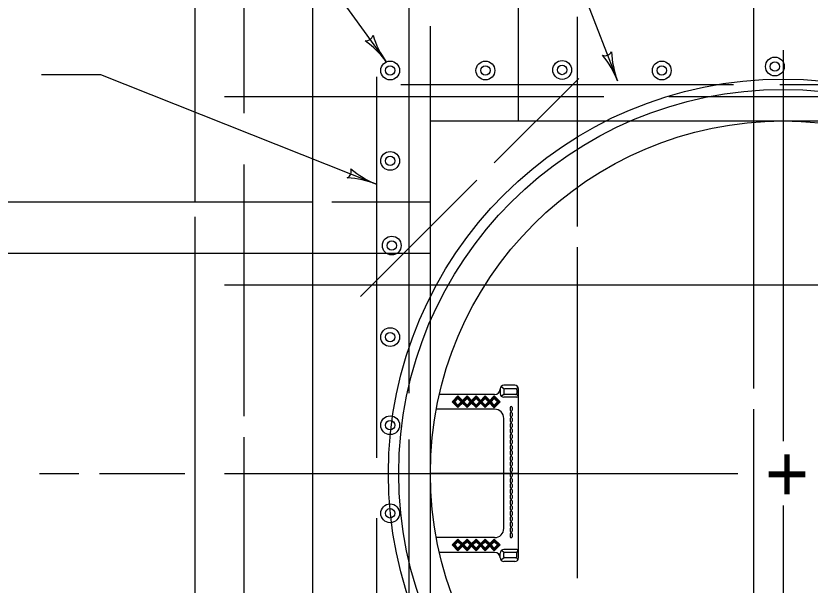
# Model space of a CAD drawing. Extents: x 997.6 to 1036.6, y 998.9 to 1022.6.
# Drawn here: x 1009.048 to 1012.425, y 1015.494 to 1017.917 of the extents above; entities that cross this region are included whole.
import ezdxf

# ---------------------------------------------------------------- set-up
doc = ezdxf.new("R2010")
doc.units = 0
doc.layers.add('Level 1', color=7, linetype='Continuous')

msp = doc.modelspace()

# ---------------------------------------------------------------- linework, layer by layer
at = {"layer": 'Level 1'}
for p, q in [((1010.4183, 1020.7038), (1011.6062, 1017.6405)), ((1011.1852, 1017.4698), (1011.1852, 1020.1759)), ((1009.6333, 1019.0897), (1010.6228, 1017.7214)), ((1009.8102, 1017.1261), (1009.8102, 1018.4698)), ((1010.0185, 1017.5031), (1010.0185, 1018.3761)), ((1010.7196, 1016.3119), (1010.7196, 1018.3761)), ((1012.1852, 1016.3316), (1012.1852, 1018.3761)), ((1010.31, 1013.9697), (1010.31, 1017.9698)), ((1011.4352, 1017.0213), (1011.4352, 1017.9125)), ((1010.8101, 1017.4698), (1010.8101, 1017.8741)), ((1012.3102, 1017.7713), (1012.3102, 1016.107)), ((1009.1571, 1017.6672), (1009.4071, 1017.6672)), ((1009.4071, 1017.6672), (1010.5807, 1017.2008)), ((1010.5807, 1017.6573), (1010.5807, 1016.036)), ((1011.0813, 1017.2913), (1011.4412, 1017.6513)), ((1012.0997, 1017.6244), (1010.6851, 1017.6244)), ((1013.8439, 1017.6244), (1012.2967, 1017.6244)), ((1009.9352, 1017.574), (1011.5482, 1017.574)), ((1011.4352, 1017.574), (1011.4352, 1017.574)), ((1011.824, 1017.574), (1013.7703, 1017.574)), ((1010.8101, 1017.4698), (1015.8102, 1017.4698)), ((1010.8101, 1014.4697), (1010.8101, 1017.4698)), ((1010.0185, 1016.2133), (1010.0185, 1017.2849)), ((1010.5132, 1016.7232), (1011.0075, 1017.2175)), ((1008.9071, 1017.1261), (1010.31, 1017.1261)), ((1010.3912, 1017.1261), (1010.81, 1017.1261)), ((1009.8102, 1014.8622), (1009.8102, 1017.0625)), ((1011.4352, 1015.5237), (1011.4352, 1016.9326)), ((1008.5888, 1016.9073), (1010.8101, 1016.9073)), ((1009.9352, 1016.7719), (1012.5331, 1016.7719)), ((1011.4352, 1016.7719), (1011.4352, 1016.7719)), ((1011.1068, 1016.3292), (1011.1068, 1016.3095)), ((1011.1225, 1016.3292), (1011.1117, 1016.339)), ((1011.1693, 1016.3448), (1011.1225, 1016.3448)), ((1011.1225, 1016.3252), (1011.1225, 1016.3097)), ((1011.1732, 1016.3292), (1011.1263, 1016.3292)), ((1011.1772, 1016.3292), (1011.1818, 1016.3386)), ((1011.1772, 1016.3252), (1011.1772, 1016.3097)), ((1011.185, 1015.6104), (1011.185, 1016.3292)), ((1011.0834, 1016.3057), (1010.8483, 1016.3057)), ((1010.9025, 1016.2746), (1010.9273, 1016.2994)), ((1010.9037, 1016.2732), (1010.9286, 1016.2981)), ((1010.9055, 1016.2715), (1010.9303, 1016.2963)), ((1010.907, 1016.27), (1010.9318, 1016.2948)), ((1010.9135, 1016.2746), (1010.9273, 1016.2883)), ((1010.9522, 1016.2746), (1010.9273, 1016.2994)), ((1010.9412, 1016.2746), (1010.9273, 1016.2883)), ((1010.943, 1016.2764), (1010.9292, 1016.2903)), ((1010.9447, 1016.2781), (1010.9309, 1016.2919)), ((1010.946, 1016.2794), (1010.9322, 1016.2932)), ((1010.9412, 1016.2746), (1010.966, 1016.2994)), ((1010.9424, 1016.2732), (1010.9672, 1016.2981)), ((1010.9442, 1016.2715), (1010.969, 1016.2963)), ((1010.9457, 1016.27), (1010.9705, 1016.2948)), ((1010.9522, 1016.2746), (1010.966, 1016.2883)), ((1010.9908, 1016.2746), (1010.966, 1016.2994)), ((1010.9798, 1016.2745), (1010.966, 1016.2883)), ((1010.9817, 1016.2764), (1010.9678, 1016.2902)), ((1010.9833, 1016.2781), (1010.9696, 1016.2919)), ((1010.9847, 1016.2794), (1010.9709, 1016.2932)), ((1010.9798, 1016.2745), (1011.0047, 1016.2993)), ((1010.9811, 1016.2732), (1011.0059, 1016.298)), ((1010.9828, 1016.2715), (1011.0077, 1016.2963)), ((1010.9843, 1016.27), (1011.0092, 1016.2948)), ((1010.9908, 1016.2745), (1011.0047, 1016.2883)), ((1011.0295, 1016.2745), (1011.0047, 1016.2993)), ((1011.0185, 1016.2745), (1011.0047, 1016.2883)), ((1011.0203, 1016.2763), (1011.0065, 1016.2902)), ((1011.022, 1016.2781), (1011.0082, 1016.2919)), ((1011.0233, 1016.2794), (1011.0096, 1016.2932)), ((1011.0185, 1016.2745), (1011.0433, 1016.2993)), ((1011.0197, 1016.2732), (1011.0446, 1016.298)), ((1011.0215, 1016.2715), (1011.0463, 1016.2963)), ((1011.023, 1016.2699), (1011.0478, 1016.2948)), ((1011.0295, 1016.2745), (1011.0433, 1016.2883)), ((1011.0682, 1016.2745), (1011.0433, 1016.2993)), ((1011.0572, 1016.2745), (1011.0433, 1016.2883)), ((1011.059, 1016.2763), (1011.0452, 1016.2902)), ((1011.0607, 1016.2781), (1011.0469, 1016.2918)), ((1011.062, 1016.2794), (1011.0482, 1016.2932)), ((1011.0572, 1016.2745), (1011.082, 1016.2993)), ((1011.0584, 1016.2732), (1011.0833, 1016.298)), ((1011.0602, 1016.2714), (1011.085, 1016.2962)), ((1011.0617, 1016.2699), (1011.0865, 1016.2948)), ((1011.0682, 1016.2745), (1011.082, 1016.2882)), ((1011.1068, 1016.2745), (1011.082, 1016.2993)), ((1011.0958, 1016.2745), (1011.082, 1016.2882)), ((1011.0977, 1016.2763), (1011.0838, 1016.2902)), ((1011.0993, 1016.278), (1011.0856, 1016.2918)), ((1011.1007, 1016.2793), (1011.0869, 1016.2932)), ((1011.1225, 1016.3057), (1011.1121, 1016.2979)), ((1011.1772, 1016.294), (1011.1225, 1016.294)), ((1011.1732, 1016.3057), (1011.1263, 1016.3057)), ((1011.1772, 1016.3057), (1011.1831, 1016.2967)), ((1010.9273, 1016.2497), (1010.9025, 1016.2746)), ((1010.9236, 1016.257), (1010.9097, 1016.2708)), ((1010.9248, 1016.2582), (1010.9109, 1016.272)), ((1010.9262, 1016.2597), (1010.9124, 1016.2735)), ((1010.9273, 1016.2607), (1010.9135, 1016.2746)), ((1010.9233, 1016.2537), (1010.9482, 1016.2785)), ((1010.9234, 1016.2537), (1010.9482, 1016.2785)), ((1010.9245, 1016.2525), (1010.9493, 1016.2773)), ((1010.9255, 1016.2516), (1010.9503, 1016.2764)), ((1010.9273, 1016.2497), (1010.9522, 1016.2746)), ((1010.9273, 1016.2607), (1010.9412, 1016.2746)), ((1010.966, 1016.2497), (1010.9412, 1016.2746)), ((1010.9622, 1016.257), (1010.9484, 1016.2708)), ((1010.9634, 1016.2582), (1010.9496, 1016.2719)), ((1010.9649, 1016.2597), (1010.9511, 1016.2735)), ((1010.966, 1016.2607), (1010.9522, 1016.2746)), ((1010.962, 1016.2537), (1010.9868, 1016.2785)), ((1010.9621, 1016.2537), (1010.9869, 1016.2785)), ((1010.9632, 1016.2525), (1010.988, 1016.2773)), ((1010.9642, 1016.2516), (1010.989, 1016.2764)), ((1010.966, 1016.2497), (1010.9908, 1016.2746)), ((1010.966, 1016.2607), (1010.9798, 1016.2745)), ((1011.0047, 1016.2497), (1010.9798, 1016.2745)), ((1011.0009, 1016.257), (1010.9871, 1016.2708)), ((1011.0021, 1016.2581), (1010.9882, 1016.2719)), ((1011.0036, 1016.2597), (1010.9897, 1016.2734)), ((1011.0047, 1016.2607), (1010.9908, 1016.2745)), ((1011.0007, 1016.2536), (1011.0256, 1016.2784)), ((1011.0007, 1016.2536), (1011.0255, 1016.2784)), ((1011.0018, 1016.2525), (1011.0267, 1016.2773)), ((1011.0028, 1016.2515), (1011.0277, 1016.2763)), ((1011.0047, 1016.2497), (1011.0295, 1016.2745)), ((1011.0047, 1016.2607), (1011.0185, 1016.2745)), ((1011.0433, 1016.2497), (1011.0185, 1016.2745)), ((1011.0396, 1016.2569), (1011.0258, 1016.2708)), ((1011.0408, 1016.2581), (1011.0269, 1016.2719)), ((1011.0422, 1016.2596), (1011.0284, 1016.2734)), ((1011.0433, 1016.2607), (1011.0295, 1016.2745)), ((1011.0393, 1016.2536), (1011.0642, 1016.2784)), ((1011.0394, 1016.2536), (1011.0643, 1016.2784)), ((1011.0405, 1016.2524), (1011.0653, 1016.2772)), ((1011.0415, 1016.2515), (1011.0663, 1016.2763)), ((1011.0433, 1016.2497), (1011.0682, 1016.2745)), ((1011.0433, 1016.2607), (1011.0572, 1016.2745)), ((1011.082, 1016.2496), (1011.0572, 1016.2745)), ((1011.0782, 1016.2569), (1011.0644, 1016.2708)), ((1011.0794, 1016.2581), (1011.0656, 1016.2719)), ((1011.0809, 1016.2596), (1011.0671, 1016.2734)), ((1011.082, 1016.2607), (1011.0682, 1016.2745)), ((1011.078, 1016.2536), (1011.1028, 1016.2784)), ((1011.0781, 1016.2536), (1011.1029, 1016.2784)), ((1011.0792, 1016.2524), (1011.104, 1016.2772)), ((1011.0802, 1016.2515), (1011.105, 1016.2763)), ((1011.082, 1016.2496), (1011.1068, 1016.2745)), ((1011.082, 1016.2607), (1011.0958, 1016.2745)), ((1011.1498, 1016.2501), (1011.1498, 1016.2383)), ((1011.1576, 1016.2501), (1011.1576, 1016.2383)), ((1011.0834, 1016.2432), (1010.8353, 1016.2432)), ((1011.1498, 1016.2267), (1011.1498, 1016.215)), ((1011.1576, 1016.2267), (1011.1576, 1016.215)), ((1012.1852, 1014.8833), (1012.1852, 1016.2429)), ((1011.1225, 1015.7354), (1011.1225, 1016.2042)), ((1011.1498, 1016.2033), (1011.1498, 1016.1916)), ((1011.1576, 1016.2033), (1011.1576, 1016.1916)), ((1011.1498, 1016.1799), (1011.1498, 1016.1682)), ((1011.1498, 1016.1565), (1011.1498, 1016.1447)), ((1011.1576, 1016.1799), (1011.1576, 1016.1682)), ((1011.1576, 1016.1565), (1011.1576, 1016.1447)), ((1010.0185, 1014.5916), (1010.0185, 1016.1247)), ((1010.7196, 1014.1614), (1010.7196, 1016.1148)), ((1011.1498, 1016.1332), (1011.1498, 1016.1214)), ((1011.1576, 1016.1332), (1011.1576, 1016.1214)), ((1011.1498, 1016.1097), (1011.1498, 1016.098)), ((1011.1498, 1016.0863), (1011.1498, 1016.0746)), ((1011.1576, 1016.1097), (1011.1576, 1016.098)), ((1011.1576, 1016.0863), (1011.1576, 1016.0746)), ((1011.1498, 1016.0707), (1011.1576, 1016.0707)), ((1011.1498, 1016.0707), (1011.1576, 1016.0707)), ((1011.1498, 1016.0629), (1011.1498, 1016.0512)), ((1011.1576, 1016.0629), (1011.1576, 1016.0512)), ((1011.1498, 1016.0396), (1011.1498, 1016.0278)), ((1011.1498, 1016.0162), (1011.1498, 1016.0044)), ((1011.1576, 1016.0396), (1011.1576, 1016.0278)), ((1011.1576, 1016.0162), (1011.1576, 1016.0044)), ((1011.1498, 1015.9928), (1011.1498, 1015.981)), ((1011.1576, 1015.9928), (1011.1576, 1015.981)), ((1009.1484, 1015.9698), (1009.3156, 1015.9698)), ((1009.4036, 1015.9698), (1009.7661, 1015.9698)), ((1009.9352, 1015.9698), (1012.1179, 1015.9698)), ((1011.185, 1015.9698), (1010.8101, 1015.9698)), ((1011.1498, 1015.9693), (1011.1498, 1015.9576)), ((1011.1498, 1015.946), (1011.1498, 1015.9343)), ((1011.1576, 1015.9693), (1011.1576, 1015.9576)), ((1011.1576, 1015.946), (1011.1576, 1015.9343)), ((1011.4352, 1015.9698), (1011.4352, 1015.9698)), ((1011.1498, 1015.9226), (1011.1498, 1015.9108)), ((1011.1576, 1015.9226), (1011.1576, 1015.9108)), ((1011.1498, 1015.8992), (1011.1498, 1015.8874)), ((1011.1576, 1015.8992), (1011.1576, 1015.8874)), ((1011.1498, 1015.8757), (1011.1498, 1015.864)), ((1011.1498, 1015.8524), (1011.1498, 1015.8407)), ((1011.1576, 1015.8757), (1011.1576, 1015.864)), ((1011.1576, 1015.8524), (1011.1576, 1015.8407)), ((1011.1498, 1015.829), (1011.1498, 1015.8172)), ((1011.1576, 1015.829), (1011.1576, 1015.8172)), ((1012.3102, 1015.8327), (1012.3102, 1014.1684)), ((1010.5807, 1015.7798), (1010.5807, 1014.7722)), ((1011.1498, 1015.8056), (1011.1498, 1015.7938)), ((1011.1498, 1015.7822), (1011.1498, 1015.7704)), ((1011.1576, 1015.8056), (1011.1576, 1015.7938)), ((1011.1576, 1015.7822), (1011.1576, 1015.7704)), ((1011.1498, 1015.7588), (1011.1498, 1015.7471)), ((1011.1576, 1015.7588), (1011.1576, 1015.7471)), ((1011.1498, 1015.7354), (1011.1498, 1015.7237)), ((1011.1498, 1015.712), (1011.1498, 1015.7002)), ((1011.1576, 1015.7354), (1011.1576, 1015.7237)), ((1011.1576, 1015.712), (1011.1576, 1015.7002)), ((1011.0834, 1015.6963), (1010.8353, 1015.6963)), ((1010.9025, 1015.6652), (1010.9273, 1015.69)), ((1010.9037, 1015.6638), (1010.9286, 1015.6887)), ((1010.9055, 1015.6622), (1010.9303, 1015.687)), ((1010.907, 1015.6607), (1010.9318, 1015.6855)), ((1010.9135, 1015.6652), (1010.9273, 1015.679)), ((1010.9522, 1015.6652), (1010.9273, 1015.69)), ((1010.9412, 1015.6652), (1010.9273, 1015.679)), ((1010.943, 1015.667), (1010.9292, 1015.6808)), ((1010.9447, 1015.6687), (1010.9309, 1015.6826)), ((1010.946, 1015.6701), (1010.9322, 1015.6839)), ((1010.9412, 1015.6652), (1010.966, 1015.69)), ((1010.9424, 1015.6638), (1010.9672, 1015.6887)), ((1010.9442, 1015.6622), (1010.969, 1015.687)), ((1010.9457, 1015.6606), (1010.9705, 1015.6854)), ((1010.9522, 1015.6652), (1010.966, 1015.679)), ((1010.9908, 1015.6652), (1010.966, 1015.69)), ((1010.9798, 1015.6652), (1010.966, 1015.679)), ((1010.9817, 1015.667), (1010.9678, 1015.6808)), ((1010.9833, 1015.6687), (1010.9696, 1015.6825)), ((1010.9847, 1015.6701), (1010.9709, 1015.6838)), ((1010.9798, 1015.6652), (1011.0047, 1015.69)), ((1010.9811, 1015.6638), (1011.0059, 1015.6887)), ((1010.9828, 1015.6621), (1011.0077, 1015.6869)), ((1010.9843, 1015.6606), (1011.0092, 1015.6854)), ((1010.9908, 1015.6652), (1011.0047, 1015.6789)), ((1011.0295, 1015.6652), (1011.0047, 1015.69)), ((1011.0185, 1015.6652), (1011.0047, 1015.6789)), ((1011.0203, 1015.667), (1011.0065, 1015.6808)), ((1011.022, 1015.6687), (1011.0082, 1015.6825)), ((1011.0233, 1015.67), (1011.0096, 1015.6838)), ((1011.0185, 1015.6652), (1011.0433, 1015.69)), ((1011.0197, 1015.6638), (1011.0446, 1015.6887)), ((1011.0215, 1015.6621), (1011.0463, 1015.6869)), ((1011.023, 1015.6606), (1011.0478, 1015.6854)), ((1011.0295, 1015.6652), (1011.0433, 1015.6789)), ((1011.0682, 1015.6652), (1011.0433, 1015.69)), ((1011.0572, 1015.6651), (1011.0433, 1015.6789)), ((1011.059, 1015.667), (1011.0452, 1015.6807)), ((1011.0607, 1015.6687), (1011.0469, 1015.6825)), ((1011.062, 1015.67), (1011.0482, 1015.6838)), ((1011.0572, 1015.6651), (1011.082, 1015.6899)), ((1011.0584, 1015.6637), (1011.0833, 1015.6886)), ((1011.0602, 1015.6621), (1011.085, 1015.6869)), ((1011.0617, 1015.6606), (1011.0865, 1015.6854)), ((1011.0682, 1015.6651), (1011.082, 1015.6789)), ((1011.1068, 1015.6651), (1011.082, 1015.6899)), ((1011.0958, 1015.6651), (1011.082, 1015.6789)), ((1011.0977, 1015.6669), (1011.0838, 1015.6807)), ((1011.0993, 1015.6687), (1011.0856, 1015.6825)), ((1011.1007, 1015.67), (1011.0869, 1015.6838)), ((1010.9273, 1015.6403), (1010.9025, 1015.6652)), ((1010.9236, 1015.6477), (1010.9097, 1015.6614)), ((1010.9248, 1015.6487), (1010.9109, 1015.6626)), ((1010.9262, 1015.6503), (1010.9124, 1015.6641)), ((1010.9273, 1015.6513), (1010.9135, 1015.6652)), ((1010.9233, 1015.6442), (1010.9482, 1015.6691)), ((1010.9234, 1015.6442), (1010.9482, 1015.6691)), ((1010.9245, 1015.6432), (1010.9493, 1015.668)), ((1010.9255, 1015.6422), (1010.9503, 1015.667)), ((1010.9273, 1015.6403), (1010.9522, 1015.6652)), ((1010.9273, 1015.6513), (1010.9412, 1015.6652)), ((1010.966, 1015.6403), (1010.9412, 1015.6652)), ((1010.9622, 1015.6476), (1010.9484, 1015.6614)), ((1010.9634, 1015.6487), (1010.9496, 1015.6626)), ((1010.9649, 1015.6502), (1010.9511, 1015.6641)), ((1010.966, 1015.6513), (1010.9522, 1015.6652)), ((1010.962, 1015.6442), (1010.9868, 1015.6691)), ((1010.9621, 1015.6442), (1010.9869, 1015.6691)), ((1010.9632, 1015.6431), (1010.988, 1015.6679)), ((1010.9642, 1015.6422), (1010.989, 1015.667)), ((1010.966, 1015.6403), (1010.9908, 1015.6652)), ((1010.966, 1015.6513), (1010.9798, 1015.6652)), ((1011.0047, 1015.6402), (1010.9798, 1015.6652)), ((1011.0009, 1015.6476), (1010.9871, 1015.6614)), ((1011.0021, 1015.6487), (1010.9882, 1015.6626)), ((1011.0036, 1015.6502), (1010.9897, 1015.6641)), ((1011.0047, 1015.6513), (1010.9908, 1015.6652)), ((1011.0007, 1015.6442), (1011.0256, 1015.6691)), ((1011.0007, 1015.6442), (1011.0255, 1015.6691)), ((1011.0018, 1015.6431), (1011.0267, 1015.6679)), ((1011.0028, 1015.6422), (1011.0277, 1015.667)), ((1011.0047, 1015.6402), (1011.0295, 1015.6652)), ((1011.0047, 1015.6513), (1011.0185, 1015.6652)), ((1011.0433, 1015.6402), (1011.0185, 1015.6652)), ((1011.0396, 1015.6476), (1011.0258, 1015.6614)), ((1011.0408, 1015.6487), (1011.0269, 1015.6625)), ((1011.0422, 1015.6502), (1011.0284, 1015.6641)), ((1011.0433, 1015.6513), (1011.0295, 1015.6652)), ((1011.0393, 1015.6442), (1011.0642, 1015.6691)), ((1011.0394, 1015.6442), (1011.0643, 1015.6691)), ((1011.0405, 1015.6431), (1011.0653, 1015.6679)), ((1011.0415, 1015.6422), (1011.0663, 1015.667)), ((1011.0433, 1015.6402), (1011.0682, 1015.6652)), ((1011.0433, 1015.6513), (1011.0572, 1015.6651)), ((1011.082, 1015.6402), (1011.0572, 1015.6651)), ((1011.0782, 1015.6476), (1011.0644, 1015.6613)), ((1011.0794, 1015.6487), (1011.0656, 1015.6625)), ((1011.0809, 1015.6502), (1011.0671, 1015.664)), ((1011.082, 1015.6513), (1011.0682, 1015.6651)), ((1011.078, 1015.6442), (1011.1028, 1015.669)), ((1011.0781, 1015.6442), (1011.1029, 1015.669)), ((1011.0792, 1015.6431), (1011.104, 1015.6679)), ((1011.0802, 1015.6421), (1011.105, 1015.6669)), ((1011.082, 1015.6402), (1011.1068, 1015.6651)), ((1011.082, 1015.6513), (1011.0958, 1015.6651)), ((1011.1225, 1015.6338), (1011.1121, 1015.6417)), ((1011.1772, 1015.6456), (1011.1225, 1015.6456)), ((1011.1772, 1015.6338), (1011.1831, 1015.6428)), ((1011.0834, 1015.6338), (1010.8483, 1015.6338)), ((1011.1068, 1015.6104), (1011.1068, 1015.6301)), ((1011.1225, 1015.6104), (1011.1117, 1015.6006)), ((1011.1225, 1015.6143), (1011.1225, 1015.63)), ((1011.1732, 1015.6338), (1011.1263, 1015.6338)), ((1011.1732, 1015.6104), (1011.1263, 1015.6104)), ((1011.1772, 1015.6143), (1011.1772, 1015.63)), ((1011.1772, 1015.6104), (1011.1818, 1015.6011)), ((1011.1693, 1015.5948), (1011.1225, 1015.5948))]:
    msp.add_line(p, q, dxfattribs=at)
for centre, radius in [((1012.2751, 1017.7016), 0.04), ((1010.6391, 1017.6849), 0.04), ((1010.6391, 1017.6849), 0.02), ((1011.0441, 1017.6849), 0.04), ((1011.0441, 1017.6849), 0.02), ((1011.3705, 1017.687), 0.04), ((1011.3705, 1017.687), 0.02), ((1011.7941, 1017.6849), 0.04), ((1011.7941, 1017.6849), 0.02), ((1012.2751, 1017.7016), 0.02), ((1012.3101, 1015.9698), 1.6784), ((1012.3101, 1015.9698), 1.6343), ((1012.3102, 1015.9698), 1.5), ((1010.6391, 1017.2999), 0.04), ((1010.6391, 1017.2999), 0.02), ((1010.6459, 1016.9396), 0.04), ((1010.6459, 1016.9396), 0.02), ((1010.6391, 1016.5499), 0.04), ((1010.6391, 1016.5499), 0.02), ((1010.6391, 1016.1749), 0.04), ((1010.6391, 1016.1749), 0.02), ((1010.6391, 1015.7999), 0.04), ((1010.6391, 1015.7999), 0.02)]:
    msp.add_circle(centre, radius, dxfattribs=at)
for centre, radius, start, end in [((1010.5358, 1017.8419), 0.0313, 264.6485, 346.7652), ((1010.3061, 1017.4923), 0.3909, 35.8739, 54.5427), ((1010.9396, 1017.9505), 0.3909, 197.2211, 215.8678), ((1011.5525, 1017.7791), 0.0313, 249.9707, 332.0874), ((1011.2418, 1017.4992), 0.3909, 21.1961, 39.8649), ((1011.9707, 1017.7818), 0.3909, 182.5433, 201.19), ((1010.3061, 1017.4923), 0.3909, 35.8617, 35.8739), ((1011.2418, 1017.4992), 0.3909, 21.1839, 21.1961), ((1010.4425, 1017.2558), 0.0313, 297.1038, 19.2205), ((1010.725, 1017.5641), 0.3909, 229.6763, 248.3231), ((1010.4363, 1016.8375), 0.3909, 68.3292, 86.998), ((1010.4363, 1016.8375), 0.3909, 68.317, 68.3292), ((1011.0834, 1016.3292), 0.0234, 270, 0), ((1011.1225, 1016.3292), 0.0156, 90, 180), ((1011.1264, 1016.3253), 0.00391, 90, 180), ((1011.1694, 1016.3292), 0.0156, 0, 90), ((1011.1733, 1016.3253), 0.00391, 0, 90), ((1010.9628, 1016.3057), 0.0977, 179.9878, 180), ((1011.1225, 1016.3096), 0.0156, 180, 270), ((1011.1264, 1016.3096), 0.00391, 180, 270), ((1011.1733, 1016.3096), 0.00391, 270, 0), ((1011.1772, 1016.3018), 0.00781, 270, 0), ((1011.1537, 1016.2501), 0.0039, 0, 180), ((1010.7673, 1016.2432), 0.0977, 359.9878, 0), ((1011.0834, 1016.2042), 0.0391, 0, 90), ((1011.1537, 1016.2384), 0.0039, 180, 0), ((1011.1537, 1016.2267), 0.0039, 0, 180), ((1011.1537, 1016.215), 0.0039, 180, 0), ((1011.1537, 1016.2033), 0.0039, 0, 180), ((1011.1537, 1016.1916), 0.0039, 180, 0), ((1011.1537, 1016.1799), 0.0039, 0, 180), ((1011.1537, 1016.1682), 0.0039, 180, 0), ((1011.1537, 1016.1565), 0.0039, 0, 180), ((1011.1537, 1016.1448), 0.0039, 180, 0), ((1011.1537, 1016.1331), 0.0039, 0, 180), ((1011.1537, 1016.1214), 0.0039, 180, 0), ((1011.1537, 1016.1097), 0.0039, 0, 180), ((1011.1537, 1016.098), 0.0039, 180, 0), ((1011.1537, 1016.0863), 0.0039, 0, 180), ((1011.1537, 1016.0746), 0.0039, 180, 0), ((1011.1537, 1016.0629), 0.0039, 0, 180), ((1011.1537, 1016.0512), 0.0039, 180, 0), ((1011.1537, 1016.0395), 0.0039, 0, 180), ((1011.1537, 1016.0278), 0.0039, 180, 0), ((1011.1537, 1016.0161), 0.0039, 0, 180), ((1011.1537, 1016.0044), 0.0039, 180, 0), ((1011.1537, 1015.9928), 0.0039, 0, 180), ((1011.1537, 1015.981), 0.0039, 180, 0), ((1011.1537, 1015.9694), 0.0039, 0, 180), ((1011.1537, 1015.9576), 0.0039, 180, 0), ((1011.1537, 1015.946), 0.0039, 0, 180), ((1011.1537, 1015.9342), 0.0039, 180, 0), ((1011.1537, 1015.9226), 0.0039, 0, 180), ((1011.1537, 1015.9108), 0.0039, 180, 0), ((1011.1537, 1015.8992), 0.0039, 0, 180), ((1011.1537, 1015.8874), 0.0039, 180, 0), ((1011.1537, 1015.8758), 0.0039, 0, 180), ((1011.1537, 1015.864), 0.0039, 180, 0), ((1011.1537, 1015.8524), 0.0039, 0, 180), ((1011.1537, 1015.8406), 0.0039, 180, 0), ((1011.1537, 1015.829), 0.0039, 0, 180), ((1011.1537, 1015.8172), 0.0039, 180, 0), ((1011.1537, 1015.8056), 0.0039, 0, 180), ((1011.1537, 1015.7938), 0.0039, 180, 0), ((1011.1537, 1015.7822), 0.0039, 0, 180), ((1011.1537, 1015.7704), 0.0039, 180, 0), ((1011.1537, 1015.7588), 0.0039, 0, 180), ((1011.1537, 1015.747), 0.0039, 180, 0), ((1011.0834, 1015.7354), 0.0391, 270, 0), ((1011.1537, 1015.7354), 0.0039, 0, 180), ((1011.1537, 1015.7236), 0.0039, 180, 0), ((1011.1537, 1015.712), 0.0039, 0, 180), ((1011.1537, 1015.7002), 0.0039, 180, 0), ((1011.1225, 1015.63), 0.0156, 90, 180), ((1011.1772, 1015.6378), 0.00781, 0, 90), ((1011.0834, 1015.6104), 0.0234, 0, 90), ((1011.1225, 1015.6104), 0.0156, 180, 270), ((1011.1264, 1015.6299), 0.00391, 90, 180), ((1011.1264, 1015.6143), 0.00391, 180, 270), ((1011.1694, 1015.6104), 0.0156, 270, 0), ((1011.1733, 1015.6299), 0.00391, 0, 90), ((1011.1733, 1015.6143), 0.00391, 270, 0)]:
    msp.add_arc(centre, radius, start, end, dxfattribs=at)

# ---------------------------------------------------------------- texts
msp.add_text('+', height=0.24, dxfattribs=at).set_placement((1012.2327, 1015.8498))

doc.saveas('drawing.dxf')
